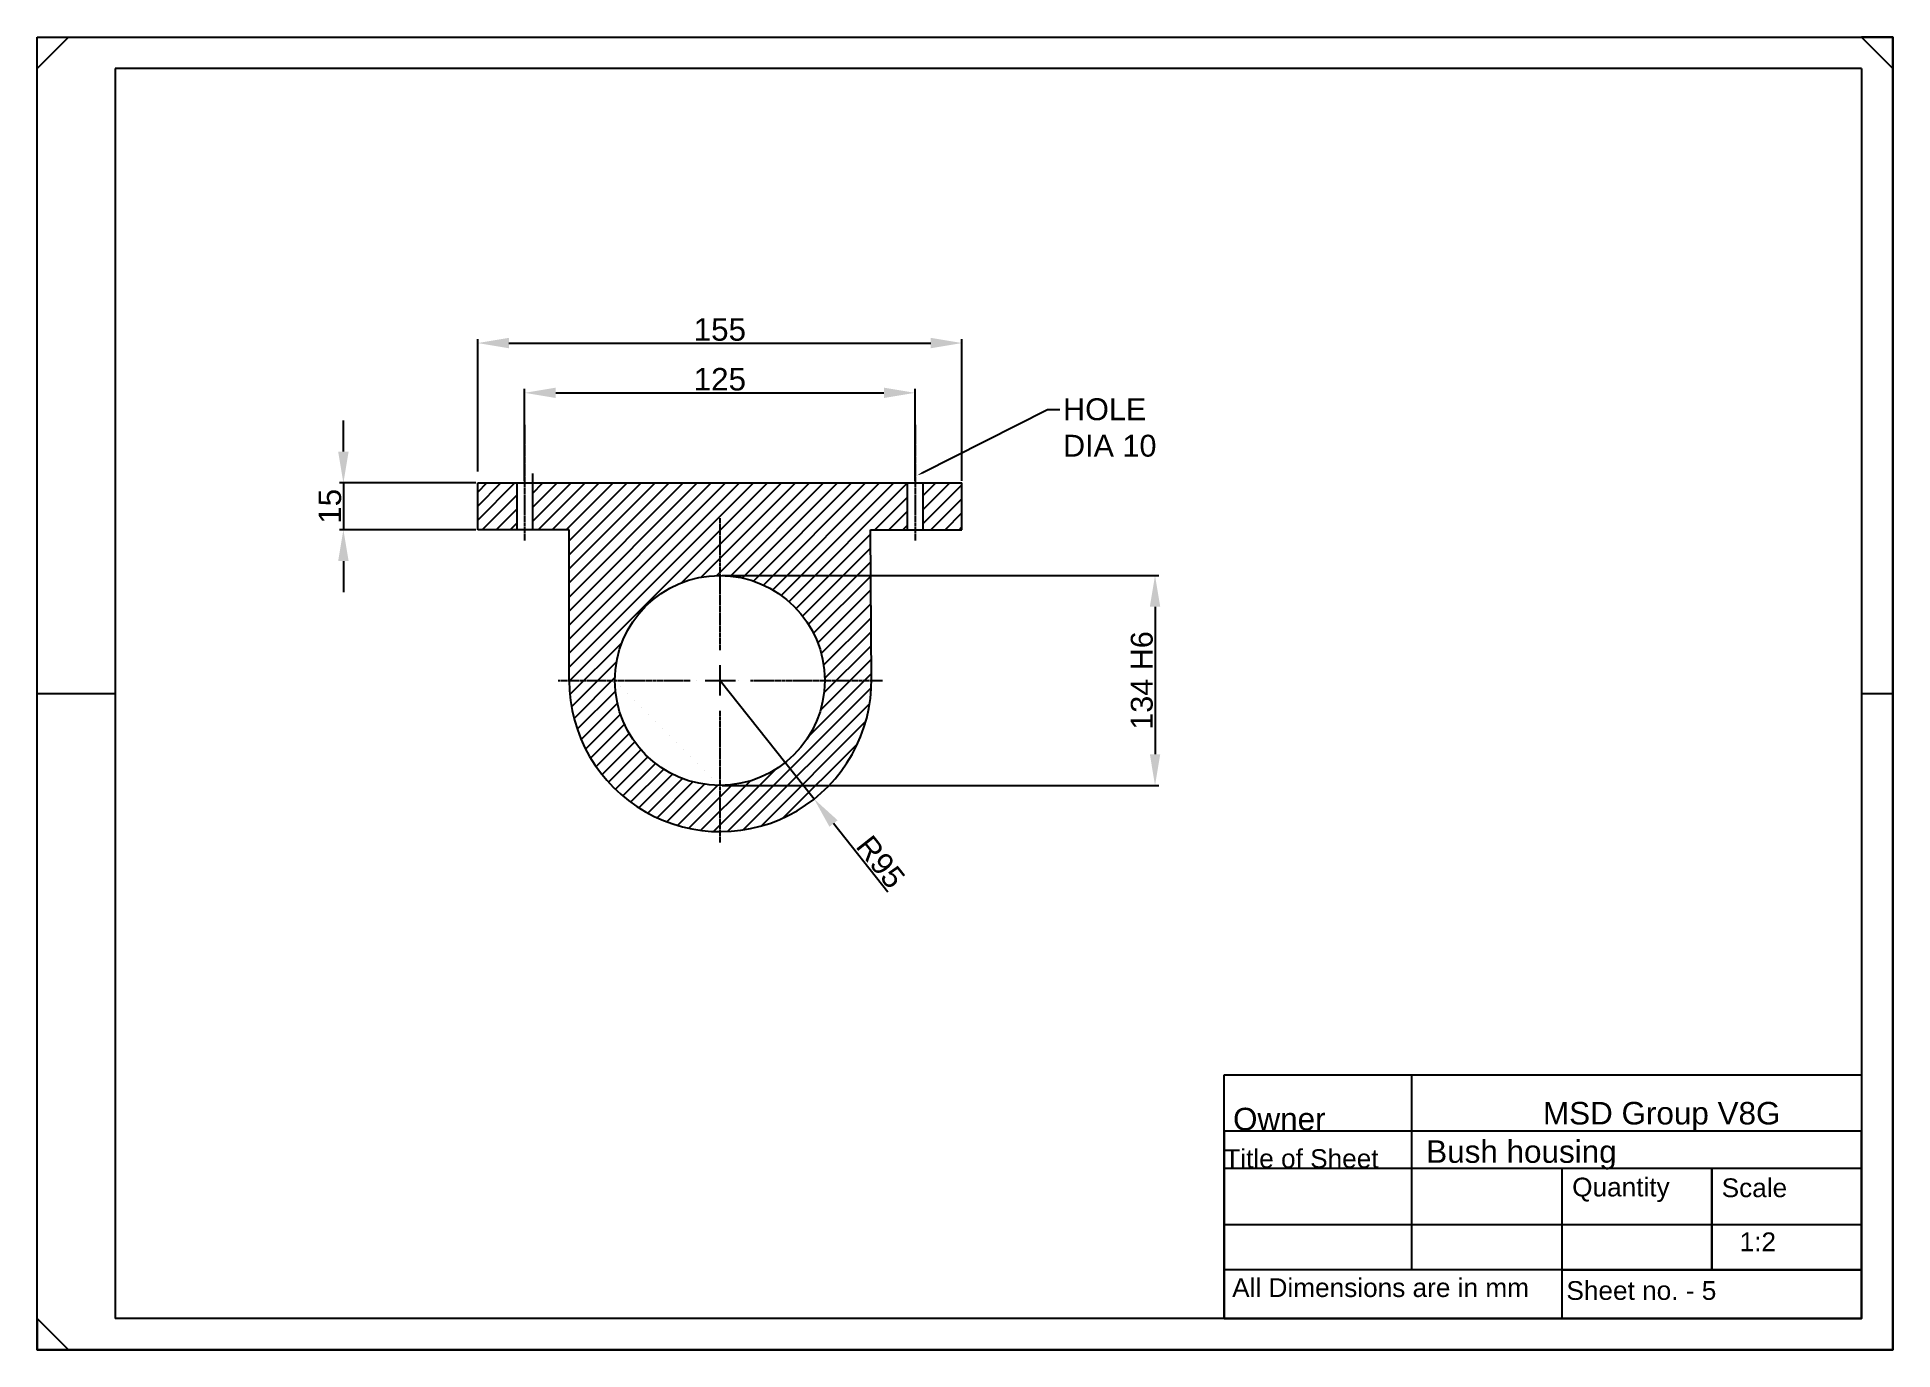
# Model space of a CAD drawing. Header units: millimetres. Extents: x 3032 to 3626, y 1514 to 1934.
import ezdxf
from ezdxf import colors
from ezdxf.entities.mleader import LeaderData, LeaderLine
from ezdxf.math import Vec2, Vec3

# ---------------------------------------------------------------- set-up
doc = ezdxf.new("R2010")
doc.units = ezdxf.units.MM
doc.linetypes.add('CENTER2', pattern=[1.125, 0.75, -0.125, 0.125, -0.125])
doc.styles.get("Standard").update_dxf_attribs({"font": 'arial.ttf'})
doc.dimstyles.new('ISO-25', dxfattribs={"dimtxt": 2.5, "dimasz": 10, "dimexe": 1.25, "dimexo": 0.625, "dimtad": 1, "dimtxsty": 'Standard', "dimcen": 2.5, "dimadec": 0, "dimazin": 0, "dimtfac": 1, "dimtmove": 0, "dimatfit": 3, "dimfxl": 1, "dimarcsym": 0})
pattern_1 = [(45, (1558.04, 846.6804), (-2.245064, 2.245064), [])]

# ---------------------------------------------------------------- blocks, each defined once
blk = doc.blocks.new('*U11')
at = {"color": 0, "linetype": 'CENTER2', "transparency": 16777216}
blk.add_line((0, 18.5575), (0, -18.5575), dxfattribs=at)
blk = doc.blocks.new('*U13')
at = {"color": 0, "linetype": 'CENTER2', "transparency": 16777216}
blk.add_line((0, 18.5575), (0, -18.5575), dxfattribs=at)
blk = doc.blocks.new('*D15')
at = {"color": 0, "lineweight": -2, "transparency": 16777216}
for p, q in [((3251.14, 1761.28), (3390.91, 1761.28)), ((3389.66, 1751.28), (3389.66, 1704.12)), ((3251.14, 1694.12), (3390.91, 1694.12))]:
    blk.add_line(p, q, dxfattribs=at)
at = {"color": 0, "transparency": 16777216}
for points in [[(3388, 1751.28), (3391.33, 1751.28), (3389.66, 1761.28)], [(3388, 1704.12), (3391.33, 1704.12), (3389.66, 1694.12)]]:
    blk.add_solid(points, dxfattribs=at)
at = {"layer": 'Defpoints', "color": 0, "transparency": 16777216}
for p in [(3250.52, 1761.28), (3250.52, 1694.12), (3389.66, 1694.12)]:
    blk.add_point(p, dxfattribs=at)
at = {"color": 0, "transparency": 16777216, "insert": (3385.46, 1727.7), "char_height": 2.5, "attachment_point": 5, "rotation": 90}
blk.add_mtext('{\\H2.8x;134 H6}', dxfattribs=at)
blk = doc.blocks.new('*U14')
at = {"color": 0, "linetype": 'CENTER2', "transparency": 16777216}
for p, q in [((0, 9.67), (0, 51.87)), ((-51.87, 0), (-9.67, 0)), ((9.67, 0), (51.87, 0)), ((0, -51.87), (0, -9.67))]:
    blk.add_line(p, q, dxfattribs=at)
at = {"color": 0, "linetype": 'Continuous', "transparency": 16777216}
for p, q in [((-4.84, 0), (4.84, 0)), ((0, -4.84), (0, 4.84))]:
    blk.add_line(p, q, dxfattribs=at)
blk = doc.blocks.new('*D16')
at = {"color": 0, "lineweight": -2, "transparency": 16777216}
for p, q in [((3250.52, 1727.71), (3280.54, 1689.78)), ((3304.15, 1659.97), (3286.75, 1681.94))]:
    blk.add_line(p, q, dxfattribs=at)
at = {"color": 0, "transparency": 16777216}
blk.add_solid([(3288.06, 1682.98), (3285.44, 1680.91), (3280.54, 1689.78)], dxfattribs=at)
at = {"layer": 'Defpoints', "color": 0, "transparency": 16777216}
for p in [(3250.52, 1727.71), (3280.54, 1689.78)]:
    blk.add_point(p, dxfattribs=at)
at = {"color": 0, "transparency": 16777216, "insert": (3301.84, 1669.64), "char_height": 2.5, "attachment_point": 5, "rotation": 308.36962}
blk.add_mtext('{\\H2.8x;R95}', dxfattribs=at)
blk = doc.blocks.new('*D17')
at = {"color": 0, "lineweight": -2, "transparency": 16777216}
for p, q in [((3129.87, 1800.91), (3129.87, 1810.91)), ((3172.23, 1790.91), (3128.62, 1790.91)), ((3129.87, 1790.91), (3129.87, 1775.91)), ((3172.23, 1775.91), (3128.62, 1775.91)), ((3129.87, 1765.91), (3129.87, 1755.91))]:
    blk.add_line(p, q, dxfattribs=at)
at = {"color": 0, "transparency": 16777216}
for points in [[(3128.2, 1800.91), (3131.54, 1800.91), (3129.87, 1790.91)], [(3128.2, 1765.91), (3131.54, 1765.91), (3129.87, 1775.91)]]:
    blk.add_solid(points, dxfattribs=at)
at = {"layer": 'Defpoints', "color": 0, "transparency": 16777216}
for p in [(3172.85, 1790.91), (3129.87, 1775.91), (3172.85, 1775.91)]:
    blk.add_point(p, dxfattribs=at)
at = {"color": 0, "transparency": 16777216, "insert": (3125.57, 1783.41), "char_height": 2.5, "attachment_point": 5, "rotation": 90}
blk.add_mtext('{\\H2.88x;15}', dxfattribs=at)
blk = doc.blocks.new('*D18')
at = {"color": 0, "lineweight": -2, "transparency": 16777216}
for p, q in [((3187.86, 1791.54), (3187.86, 1820.98)), ((3197.86, 1819.73), (3302.86, 1819.73)), ((3312.86, 1791.54), (3312.86, 1820.98))]:
    blk.add_line(p, q, dxfattribs=at)
at = {"color": 0, "transparency": 16777216}
for points in [[(3197.86, 1821.39), (3197.86, 1818.06), (3187.86, 1819.73)], [(3302.86, 1821.39), (3302.86, 1818.06), (3312.86, 1819.73)]]:
    blk.add_solid(points, dxfattribs=at)
at = {"layer": 'Defpoints', "color": 0, "transparency": 16777216}
for p in [(3312.86, 1819.73), (3187.86, 1790.91), (3312.86, 1790.91)]:
    blk.add_point(p, dxfattribs=at)
at = {"color": 0, "transparency": 16777216, "insert": (3250.36, 1824.03), "char_height": 2.5, "attachment_point": 5}
blk.add_mtext('{\\H2.88x;125}', dxfattribs=at)
blk = doc.blocks.new('*D19')
at = {"color": 0, "lineweight": -2, "transparency": 16777216}
for p, q in [((3172.85, 1794.54), (3172.85, 1836.9)), ((3182.85, 1835.65), (3317.86, 1835.65)), ((3327.86, 1791.54), (3327.86, 1836.9))]:
    blk.add_line(p, q, dxfattribs=at)
at = {"color": 0, "transparency": 16777216}
for points in [[(3182.85, 1837.32), (3182.85, 1833.99), (3172.85, 1835.65)], [(3317.86, 1837.32), (3317.86, 1833.99), (3327.86, 1835.65)]]:
    blk.add_solid(points, dxfattribs=at)
at = {"layer": 'Defpoints', "color": 0, "transparency": 16777216}
for p in [(3327.86, 1835.65), (3172.85, 1793.91), (3327.86, 1790.91)]:
    blk.add_point(p, dxfattribs=at)
at = {"color": 0, "transparency": 16777216, "insert": (3250.36, 1839.95), "char_height": 2.5, "attachment_point": 5}
blk.add_mtext('{\\H2.88x;155}', dxfattribs=at)

msp = doc.modelspace()

# ---------------------------------------------------------------- hatches: boundary and pattern name
h = msp.add_hatch()
h.set_pattern_fill('ANSI31', color=256)
h.set_pattern_definition(pattern_1)
h.paths.add_polyline_path([(3185.355, 1790.914), (3172.855, 1790.914), (3172.855, 1775.914), (3185.355, 1775.914)])
h.paths.add_polyline_path([(3327.857, 1790.914), (3315.356, 1790.914), (3315.356, 1775.914), (3327.857, 1775.914)])
h = msp.add_hatch()
h.set_pattern_fill('ANSI31', color=256)
h.set_pattern_definition(pattern_1)
edge = h.paths.add_edge_path()
edge.add_line((3310.356, 1790.914), (3298.566, 1790.914))
edge.add_line((3298.566, 1790.914), (3202.146, 1790.914))
edge.add_line((3202.146, 1790.914), (3190.355, 1790.914))
edge.add_line((3190.355, 1790.914), (3190.355, 1775.914))
edge.add_line((3190.355, 1775.914), (3202.146, 1775.914))
edge.add_line((3202.146, 1775.914), (3202.146, 1727.706))
edge.add_line((3202.146, 1727.706), (3216.776, 1727.706))
edge.add_arc((3250.356, 1727.704), 33.58, 0.003333, 179.996667, ccw=False)
edge.add_line((3283.936, 1727.706), (3298.887, 1727.706))
edge.add_line((3298.887, 1727.706), (3298.566, 1775.914))
edge.add_line((3298.566, 1775.914), (3310.356, 1775.914))
edge.add_line((3310.356, 1775.914), (3310.356, 1790.914))
edge = h.paths.add_edge_path()
edge.add_line((3216.776, 1727.706), (3202.146, 1727.706))
edge.add_arc((3250.517, 1727.706), 48.371, 180, 270)
edge.add_line((3250.517, 1679.335), (3250.517, 1694.124))
edge.add_arc((3250.356, 1727.704), 33.58, 179.996667, 270.274133, ccw=False)
edge = h.paths.add_edge_path()
edge.add_line((3298.887, 1727.704), (3298.887, 1727.706))
edge.add_line((3298.887, 1727.706), (3283.936, 1727.706))
edge.add_arc((3250.356, 1727.704), 33.58, -89.725867, 0.003333, ccw=False)
edge.add_line((3250.517, 1694.124), (3250.517, 1679.335))
edge.add_arc((3250.517, 1727.706), 48.371, 270, 359.997671)

# ---------------------------------------------------------------- linework, layer by layer
for p, q in [((3031.835, 1923.532), (3041.835, 1933.532)), ((3625.835, 1923.532), (3615.835, 1933.532)), ((3190.355, 1793.914), (3190.355, 1775.914)), ((3172.855, 1775.914), (3172.855, 1790.914)), ((3172.855, 1790.914), (3327.857, 1790.914)), ((3185.355, 1790.914), (3185.355, 1775.914)), ((3310.356, 1790.914), (3310.356, 1775.914)), ((3315.356, 1790.914), (3315.356, 1775.914)), ((3327.857, 1775.914), (3327.857, 1790.914)), ((3202.146, 1775.914), (3172.855, 1775.914)), ((3187.683, 1775.914), (3185.683, 1775.914)), ((3202.146, 1727.704), (3202.146, 1775.914)), ((3298.887, 1727.704), (3298.566, 1775.914)), ((3298.566, 1775.914), (3327.857, 1775.914)), ((3031.835, 1723.532), (3056.835, 1723.532)), ((3218.198, 1727.704), (3218.231, 1727.704)), ((3282.481, 1727.704), (3282.513, 1727.704)), ((3615.835, 1723.532), (3625.835, 1723.532)), ((3519.835, 1539.132), (3519.835, 1523.532)), ((3031.835, 1523.532), (3041.835, 1513.532))]:
    msp.add_line(p, q)
for points in [[(3031.835, 1933.532), (3625.835, 1933.532), (3625.835, 1513.532), (3031.835, 1513.532)], [(3411.835, 1601.532), (3615.835, 1601.532), (3615.835, 1523.532), (3411.835, 1523.532)], [(3411.835, 1523.532), (3615.835, 1523.532), (3615.835, 1583.532), (3411.835, 1583.532)], [(3411.835, 1523.532), (3615.835, 1523.532), (3615.835, 1571.532), (3411.835, 1571.532)], [(3567.835, 1571.532), (3519.835, 1571.532), (3519.835, 1539.132), (3567.835, 1539.132)], [(3615.835, 1571.532), (3567.835, 1571.532), (3567.835, 1539.132), (3615.835, 1539.132)], [(3411.835, 1523.532), (3615.835, 1523.532), (3615.835, 1553.532), (3411.835, 1553.532)], [(3411.835, 1523.532), (3615.835, 1523.532), (3615.835, 1539.132), (3411.835, 1539.132)]]:
    msp.add_lwpolyline(points, close=True)
for points in [[(3615.835, 1513.532), (3625.835, 1513.532), (3625.835, 1933.532), (3615.835, 1933.532)], [(3056.835, 1923.532), (3056.835, 1523.532)], [(3615.835, 1923.532), (3056.835, 1923.532)], [(3615.835, 1923.532), (3615.835, 1523.532)], [(3471.835, 1539.132), (3471.835, 1601.532), (3615.835, 1601.532), (3615.835, 1523.532), (3471.835, 1523.532)], [(3031.835, 1523.532), (3031.835, 1513.532), (3625.835, 1513.532), (3625.835, 1523.532)], [(3615.835, 1523.532), (3056.835, 1523.532)]]:
    msp.add_lwpolyline(points)
msp.add_circle((3250.356, 1727.704), 33.58)
msp.add_arc((3250.517, 1727.706), 48.371, 180, 0.766089)

# ---------------------------------------------------------------- block references
at = {"linetype": 'CENTER2'}
for name, p in [('*U11', (3187.855, 1790.971)), ('*U13', (3312.856, 1790.971)), ('*U14', (3250.517, 1727.706))]:
    msp.add_blockref(name, p, dxfattribs=at)

# ---------------------------------------------------------------- texts
at = {"attachment_point": 1}
for s, width, heights, insert, char_height in [('MSD Group V8G', 112.73931, [0], (3513.835, 1592.853), 7.2), (' Owner', 50.61765, [0], (3411.835, 1590.982), 7.2), ('\\pxt8;Bush housing', 138.90832, [0], (3476.468, 1580.578), 7.2), ('Title of Sheet', 54.75909, [0], (3411.835, 1577.736), 6), ('Quantity', 40.26404, [0], (3523.174, 1568.624), 6), ('Scale', 41.41444, [0], (3571.031, 1568.394), 6), ('\\pxi-3,l4,t4;1:2', 40.94713, [0], (3570.771, 1551.104), 6), ('All Dimensions are in mm', 115.84588, [0], (3414.347, 1536.44), 6), ('Sheet no. - 5', 87.2004, [2.173], (3521.334, 1535.52), 6)]:
    msp.add_mtext_dynamic_manual_height_columns(s, width=width, gutter_width=15, heights=heights, dxfattribs=dict(at, insert=insert, char_height=char_height))

# ---------------------------------------------------------------- dimensions: what is measured, and where the dimension line sits
for base, p1, p2, picture, middle in [((3327.857, 1835.654), (3172.855, 1793.914), (3327.857, 1790.914), '*D19', (3250.356, 1839.955)), ((3312.856, 1819.727), (3187.855, 1790.914), (3312.856, 1790.914), '*D18', (3250.356, 1824.028))]:
    dim = msp.add_linear_dim(base=base, p1=p1, p2=p2, text='{\\H2.88x;<>}', dimstyle='ISO-25')
    dim.commit()
    dim.dimension.update_dxf_attribs({"geometry": picture, "text_midpoint": middle})
for base, p1, p2, text, picture, middle in [((3129.869, 1775.914), (3172.855, 1790.914), (3172.855, 1775.914), '{\\H2.88x;<>}', '*D17', (3125.568, 1783.414)), ((3389.665, 1694.124), (3250.517, 1761.284), (3250.517, 1694.124), '{\\H2.8x;134 H6}', '*D15', (3385.464, 1727.704))]:
    dim = msp.add_linear_dim(base=base, p1=p1, p2=p2, angle=90, text=text, dimstyle='ISO-25')
    dim.commit()
    dim.dimension.update_dxf_attribs({"geometry": picture, "text_midpoint": middle})
dim = msp.add_radius_dim(center=(3250.517, 1727.706), mpoint=(3280.542, 1689.782), text='{\\H2.8x;R95}', dimstyle='ISO-25')
dim.commit()
dim.dimension.update_dxf_attribs({"geometry": '*D16', "text_midpoint": (3301.844, 1669.641)})

# ---------------------------------------------------------------- leaders
ml = msp.add_multileader_mtext('Standard')
ml.set_content('HOLE DIA 10', color=256)
ml.set_leader_properties()
ml.build(insert=Vec2(0, 0))
ml.multileader.update_dxf_attribs({"arrow_head_size": 2})
ctx = ml.context
ctx.base_point, ctx.char_height, ctx.arrow_head_size, ctx.landing_gap_size, ctx.plane_origin = Vec3(3359.227, 1814.42), 7, 2, 1, Vec3(3313.577, 1793.305)
notes = []
notes.append((ctx, [(0, (1, 1, 0), (3355.227, 1814.42), (1, 0), 4, [(0, [(3313.577, 1793.305)], 0, [])])]))
ctx.mtext.insert, ctx.mtext.width, ctx.mtext.flow_direction = Vec3(3360.227, 1817.979), 35.2571, 5
for ctx, leaders in notes:
    for number, flags, end, landing, length, lines in leaders:
        leader = LeaderData()
        leader.index, (leader.has_last_leader_line, leader.has_dogleg_vector, leader.attachment_direction) = number, flags
        leader.last_leader_point, leader.dogleg_vector, leader.dogleg_length = Vec3(end), Vec3(landing), length
        for number, points, colour, breaks in lines:
            line = LeaderLine()
            line.index, line.vertices, line.color, line.breaks = number, Vec3.list(points), colors.encode_raw_color(colour), breaks
            leader.lines.append(line)
        ctx.leaders.append(leader)

doc.saveas('drawing.dxf')
